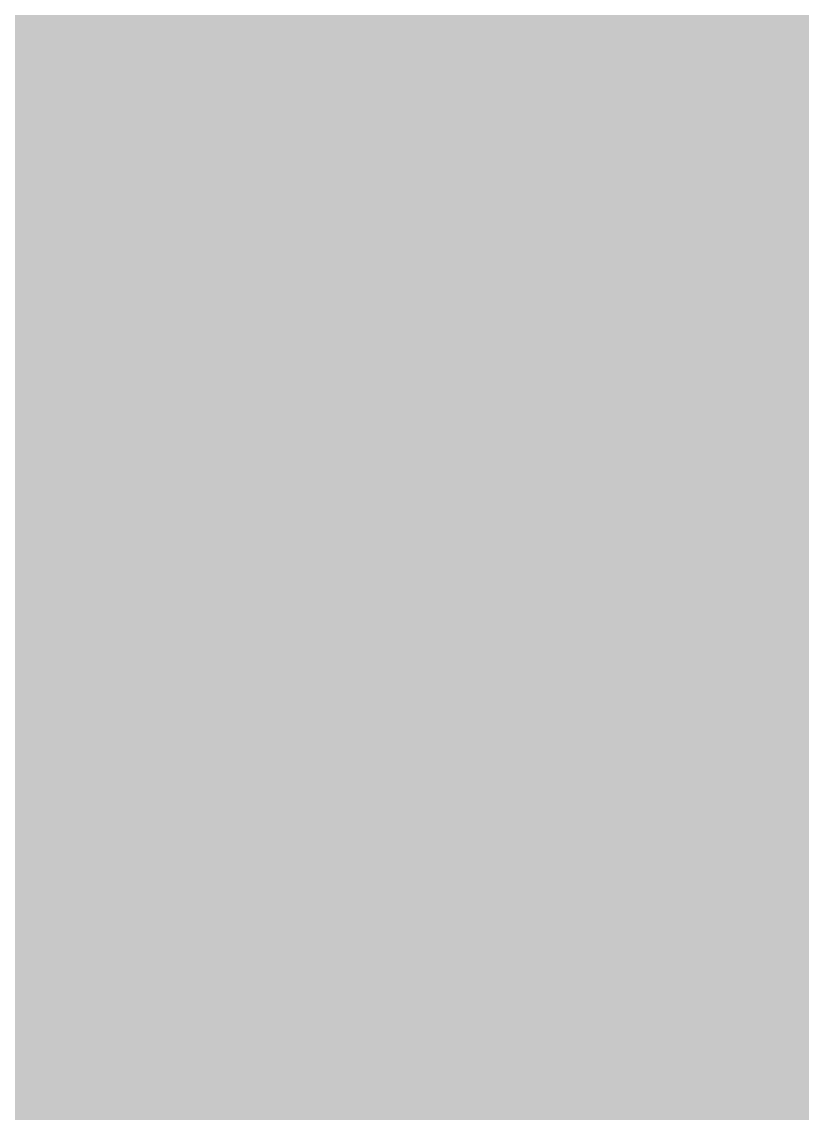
# Model space of a CAD drawing. Header units: millimetres. Extents: x 0 to 594, y 0 to 420.
# Drawn here: x 480.67438 to 480.68042, y 59.71926 to 59.7277 of the extents above; entities that cross this region are included whole.
import ezdxf

# ---------------------------------------------------------------- set-up
doc = ezdxf.new("R2010")
doc.units = ezdxf.units.MM

msp = doc.modelspace()

# ---------------------------------------------------------------- hatches: boundary and pattern name
at = {"true_color": 0xd8a84a}
msp.add_hatch(color=7, dxfattribs=at).paths.add_polyline_path([(480.668741, 59.8271147), (480.5755677, 59.78074), (480.4905579, 59.7269429), (480.4074066, 59.6637931), (480.3489552, 59.6177023), (480.2908966, 59.5821037), (480.2222075, 59.5535348), (480.1661566, 59.5343786), (480.1290987, 59.5173628), (480.07927, 59.4879025), (479.9041944, 59.369489), (479.7261265, 59.256634), (479.5452268, 59.1473464), (479.5212476, 59.1331855), (479.4975837, 59.1192126), (479.4740692, 59.1053338), (479.5072139, 59.0968789), (479.5403974, 59.0885844), (479.5736252, 59.0804448), (479.5820137, 59.0804448), (479.5902916, 59.0804448), (479.5985142, 59.0804448), (479.5985142, 59.0636677), (479.5985142, 59.0471119), (479.5985142, 59.0306668), (479.5264826, 59.0298602), (479.4868566, 59.0242141), (479.4456708, 59.0088889), (479.4279803, 58.999456), (479.410522, 58.9901392), (479.3931799, 58.9808888), (479.3619968, 58.9644381), (479.33088, 58.9478601), (479.2998462, 58.9311108), (479.2998462, 58.9059452), (479.2998462, 58.8811115), (479.2998462, 58.8564438), (479.3373198, 58.8576283), (479.3673378, 58.86592), (479.4156298, 58.8884261), (479.4641726, 58.9146877), (479.4853761, 58.9261542), (479.497415, 58.9326539), (479.5825898, 58.9795991), (479.6665146, 59.0282147), (479.7493166, 59.079275), (479.8458665, 59.1427133), (479.9440592, 59.1988122), (480.0511952, 59.2406801), (480.0747826, 59.2453906), (480.0980603, 59.2500402), (480.1211831, 59.2546677), (480.1211831, 59.2714448), (480.1211831, 59.2880006), (480.1211831, 59.3044457), (480.1942406, 59.3622472), (480.2720768, 59.413666), (480.3529494, 59.460002), (480.3837768, 59.4740486), (480.4143607, 59.4885985), (480.4447401, 59.5035577), (480.4692861, 59.5287952), (480.4941807, 59.5536841), (480.5194071, 59.5782247), (480.5733904, 59.5975257), (480.6028276, 59.6164837), (480.6329507, 59.6513486), (480.6450172, 59.6686418), (480.6569234, 59.6857083), (480.668741, 59.7026697), (480.6855181, 59.7194467), (480.7020739, 59.7360025), (480.718519, 59.7524477), (480.701742, 59.7776132), (480.6851862, 59.8024469)])
at = {"true_color": 0xb79644}
msp.add_hatch(color=7, dxfattribs=at).paths.add_polyline_path([(480.668741, 59.8271147), (480.6435755, 59.8103376), (480.6187418, 59.7937819), (480.594074, 59.7773367), (480.5487134, 59.7556805), (480.5036901, 59.733344), (480.459325, 59.7097631), (480.4144879, 59.6684759), (480.3913486, 59.6150152), (480.3700731, 59.5035577), (480.4239992, 59.5048833), (480.4530364, 59.5141623), (480.4820736, 59.5393481), (480.4946563, 59.5524471), (480.5070732, 59.5653746), (480.5194071, 59.5782247), (480.5733904, 59.5975257), (480.6028276, 59.6164837), (480.6329507, 59.6513486), (480.6450172, 59.6686418), (480.6569234, 59.6857083), (480.668741, 59.7026697), (480.6855181, 59.7194467), (480.7020739, 59.7360025), (480.718519, 59.7524477), (480.701742, 59.7776132), (480.6851862, 59.8024469)])
at = {"true_color": 0xff7f00}
msp.add_hatch(color=7, dxfattribs=at).paths.add_polyline_path([(480.668741, 59.7275587), (480.70377, 59.7100442), (480.7128624, 59.705498)])

doc.saveas('drawing.dxf')
